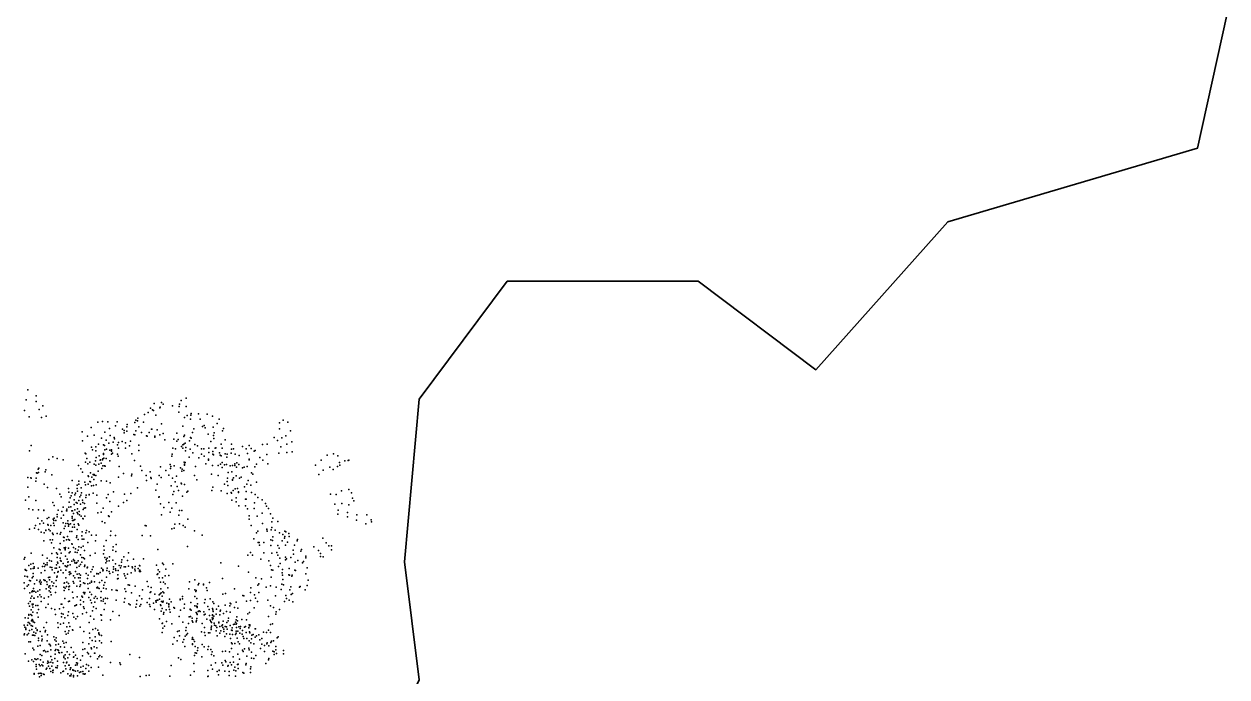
# Model space of a CAD drawing. Header units: millimetres. Extents: x -60275265 to 22802890, y -38578442 to 24337084.
# Drawn here: x 12418122 to 22802890, y -10012804 to -4381392 of the extents above; entities that cross this region are included whole.
import ezdxf

# ---------------------------------------------------------------- set-up
doc = ezdxf.new("R2010")
doc.units = ezdxf.units.MM
doc.header["$MEASUREMENT"] = 0
doc.layers.add('Outline', color=7, linetype='Continuous', true_color=0x000000)
doc.layers.add('particles', color=7, linetype='Continuous', true_color=0x000000)

msp = doc.modelspace()

# ---------------------------------------------------------------- linework, layer by layer
at = {"layer": 'Outline', "color": 3, "lineweight": 35, "true_color": 0x00ff00}
msp.add_lwpolyline([(22802890, -4304960), (22549469, -5451582), (20393676, -6088610), (19252505, -7362737), (18237991, -6598475), (16589645, -6598475), (15828837, -7617580), (15702178, -9019048), (15828837, -10038389), (15321604, -11057718), (14053727, -11312563), (13673211, -10803156), (12785450, -10803156), (12912625, -11822204), (13292918, -13223729), (14307431, -14115719), (14307431, -15644525), (13039331, -15644525), (11771230, -15644525)], dxfattribs=at)
at = {"layer": 'particles', "color": 93, "true_color": 0x67d435}
for p in [(12451622, -7535304), (12436622, -7622304), (12521622, -7636304), (12522622, -7589304), (12579622, -7673304), (13540622, -7653304), (13603622, -7644304), (13618622, -7660304), (13698622, -7674304), (13756622, -7681304), (13759622, -7660304), (13775622, -7629304), (13816622, -7607304), (13817622, -7679304), (12420622, -7715304), (12463622, -7770304), (12549622, -7706304), (12567622, -7776304), (12607622, -7762304), (13399622, -7780304), (13457622, -7750304), (13489622, -7732304), (13509622, -7694304), (13525622, -7708304), (13534622, -7713304), (13556622, -7754304), (13590622, -7690304), (13593622, -7687304), (13754622, -7729304), (13804622, -7775304), (13827622, -7758304), (13855622, -7788304), (13856622, -7754304), (13861622, -7740304), (13924622, -7744304), (13998622, -7745304), (14043622, -7764304), (14101622, -7788304), (12997622, -7862304), (13053622, -7816304), (13095622, -7809304), (13142622, -7811304), (13155622, -7870304), (13208622, -7846304), (13220622, -7813304), (13267622, -7876304), (13281622, -7887304), (13304622, -7856304), (13304622, -7892304), (13309622, -7836304), (13373622, -7818304), (13382622, -7799304), (13382622, -7890304), (13398622, -7803304), (13408622, -7855304), (13449622, -7816304), (13517622, -7875304), (13520622, -7875304), (13567622, -7880304), (13603622, -7830304), (13787622, -7849304), (13882622, -7872304), (13937622, -7790304), (13959622, -7851304), (13973622, -7845304), (13982622, -7864304), (14049622, -7859304), (14086622, -7826304), (14132622, -7889304), (14138622, -7869304), (14623622, -7821304), (14623622, -7872304), (14655622, -7797304), (14695622, -7815304), (14718622, -7889304), (12919622, -7897304), (12923622, -7977304), (12965622, -7937304), (13023622, -7927304), (13086622, -7953304), (13115622, -7902304), (13127622, -7969304), (13160622, -7931304), (13186622, -7988304), (13196622, -7948304), (13199622, -7960304), (13233622, -7991304), (13265622, -7983304), (13283622, -7908304), (13293622, -7992304), (13337622, -7978304), (13364622, -7920304), (13373622, -7924304), (13431622, -7904304), (13475622, -7933304), (13480622, -7936304), (13499622, -7905304), (13546622, -7944304), (13547622, -7935304), (13590622, -7923304), (13618622, -7914304), (13632622, -7968304), (13710622, -7962304), (13737622, -7911304), (13737622, -7979304), (13748622, -7965304), (13797622, -7939304), (13804622, -7926304), (13846622, -7975304), (13853622, -7947304), (13859622, -7954304), (13873622, -7905304), (14006622, -7919304), (14030622, -7983304), (14053622, -7929304), (14057622, -7957304), (14060622, -7907304), (14155622, -7966304), (14577622, -7946304), (14606622, -7973304), (14644622, -7951304), (14677622, -7932304), (14730622, -7986304), (12464622, -8061304), (12479622, -8015304), (12944622, -8081304), (12950622, -8089304), (13001622, -8030304), (13009622, -8053304), (13037622, -8029304), (13037622, -8063304), (13061622, -8004304), (13102622, -8086304), (13103622, -8011304), (13103622, -8094304), (13113622, -8015304), (13116622, -8055304), (13128622, -8047304), (13148622, -7996304), (13158622, -8057304), (13171622, -8054304), (13171622, -8092304), (13172622, -8064304), (13180622, -8081304), (13223622, -8091304), (13225622, -8011304), (13232622, -8038304), (13294622, -8040304), (13329622, -8018304), (13349622, -8087304), (13409622, -8013304), (13409622, -8060304), (13697622, -8090304), (13703622, -8038304), (13724622, -8045304), (13778622, -8025304), (13789622, -8010304), (13789622, -8038304), (13798622, -8006304), (13808622, -7996304), (13811622, -8062304), (13813622, -8033304), (13851622, -8047304), (13874622, -8080304), (13892622, -8008304), (13916622, -8019304), (13949622, -8045304), (13949622, -8090304), (13969622, -8045304), (14012622, -8076304), (14014622, -8038304), (14048622, -8069304), (14048622, -8090304), (14053622, -8096304), (14067622, -8039304), (14072622, -8037304), (14104622, -8079304), (14120622, -8005304), (14127622, -8039304), (14154622, -8087304), (14170622, -8092304), (14205622, -8083304), (14208622, -8006304), (14208622, -8048304), (14226622, -8045304), (14241622, -8091304), (14304622, -8024304), (14335622, -8044304), (14346622, -8085304), (14362622, -8015304), (14379622, -8043304), (14405622, -8065304), (14414622, -8060304), (14476622, -8008304), (14514622, -8095304), (14515622, -8006304), (14618622, -8083304), (14635622, -8028304), (14687622, -8006304), (14687622, -8078304), (14731622, -8072304), (15033622, -8099304), (15089622, -8088304), (12632622, -8137304), (12665622, -8114304), (12704622, -8129304), (12755622, -8139304), (12887622, -8189304), (12948622, -8160304), (12959622, -8128304), (12968622, -8173304), (12984622, -8159304), (13023622, -8176304), (13034622, -8148304), (13037622, -8185304), (13039622, -8120304), (13064622, -8176304), (13067622, -8105304), (13076622, -8143304), (13077622, -8141304), (13083622, -8170304), (13095622, -8140304), (13097622, -8131304), (13099622, -8192304), (13105622, -8125304), (13113622, -8191304), (13118622, -8194304), (13126622, -8129304), (13158622, -8149304), (13229622, -8109304), (13240622, -8196304), (13372622, -8145304), (13423622, -8194304), (13596622, -8199304), (13680622, -8181304), (13684622, -8197304), (13693622, -8109304), (13712622, -8192304), (13800622, -8159304), (13802622, -8178304), (13803622, -8186304), (13808622, -8162304), (13844622, -8116304), (13898622, -8196304), (13925622, -8123304), (13971622, -8109304), (13987622, -8173304), (14009622, -8142304), (14010622, -8133304), (14044622, -8189304), (14094622, -8190304), (14111622, -8101304), (14114622, -8177304), (14119622, -8105304), (14127622, -8164304), (14149622, -8182304), (14164622, -8179304), (14167622, -8118304), (14196622, -8191304), (14218622, -8190304), (14237622, -8189304), (14238622, -8174304), (14254622, -8165304), (14271622, -8181304), (14276622, -8103304), (14345622, -8198304), (14360622, -8141304), (14362622, -8133304), (14410622, -8200304), (14424622, -8177304), (14453622, -8119304), (14480622, -8143304), (14521622, -8173304), (14934622, -8186304), (14983622, -8142304), (15056622, -8203304), (15124622, -8198304), (15127622, -8104304), (15141622, -8163304), (15145622, -8186304), (15188622, -8149304), (15217622, -8147304), (15221622, -8143304), (12451622, -8293304), (12476622, -8294304), (12479622, -8299304), (12523622, -8298304), (12526622, -8253304), (12531622, -8254304), (12540622, -8221304), (12543622, -8248304), (12544622, -8212304), (12601622, -8242304), (12605622, -8227304), (12658622, -8270304), (12909622, -8218304), (12923622, -8247304), (12971622, -8277304), (12974622, -8284304), (12992622, -8252304), (13002622, -8289304), (13014622, -8266304), (13024622, -8266304), (13024622, -8271304), (13037622, -8275304), (13056622, -8239304), (13088622, -8214304), (13234622, -8290304), (13275622, -8258304), (13345622, -8277304), (13349622, -8264304), (13435622, -8231304), (13471622, -8274304), (13505622, -8242304), (13511622, -8292304), (13515622, -8300304), (13585622, -8275304), (13600622, -8291304), (13641622, -8231304), (13666622, -8271304), (13683622, -8215304), (13699622, -8297304), (13734622, -8281304), (13767622, -8210304), (13779622, -8237304), (13783622, -8221304), (13797622, -8231304), (13890622, -8275304), (14035622, -8263304), (14092622, -8274304), (14127622, -8205304), (14175622, -8298304), (14180622, -8249304), (14210622, -8242304), (14226622, -8296304), (14248622, -8279304), (14253622, -8204304), (14278622, -8298304), (14293622, -8288304), (14303622, -8208304), (14317622, -8204304), (14380622, -8251304), (14392622, -8263304), (14963622, -8265304), (14999622, -8230304), (15087622, -8224304), (12450622, -8376304), (12520622, -8323304), (12590622, -8351304), (12621622, -8378304), (12698622, -8386304), (12800622, -8388304), (12834622, -8318304), (12875622, -8357304), (12876622, -8386304), (12879622, -8411304), (12890622, -8323304), (12890622, -8349304), (12911622, -8382304), (12942622, -8333304), (12947622, -8356304), (12970622, -8350304), (12984622, -8328304), (12992622, -8330304), (13001622, -8365304), (13017622, -8361304), (13020622, -8310304), (13039622, -8356304), (13082622, -8321304), (13130622, -8323304), (13160622, -8337304), (13396622, -8382304), (13474622, -8319304), (13556622, -8402304), (13568622, -8350304), (13688622, -8365304), (13722622, -8329304), (13740622, -8371304), (13752622, -8403304), (13773622, -8340304), (13778622, -8347304), (13802622, -8352304), (13830622, -8409304), (13908622, -8313304), (14039622, -8405304), (14048622, -8375304), (14119622, -8406304), (14148622, -8351304), (14171622, -8328304), (14176622, -8360304), (14217622, -8310304), (14218622, -8316304), (14222622, -8404304), (14240622, -8391304), (14261622, -8387304), (14322622, -8372304), (14340622, -8349304), (14351622, -8318304), (14376622, -8359304), (14424622, -8332304), (15159622, -8406304), (15222622, -8397304), (12429622, -8487304), (12459622, -8459304), (12518622, -8492304), (12665622, -8508304), (12726622, -8435304), (12737622, -8458304), (12804622, -8419304), (12808622, -8506304), (12816622, -8467304), (12824622, -8451304), (12834622, -8424304), (12849622, -8485304), (12855622, -8441304), (12863622, -8427304), (12867622, -8508304), (12876622, -8515304), (12889622, -8492304), (12900622, -8460304), (12909622, -8446304), (12912622, -8425304), (12922622, -8489304), (12925622, -8508304), (12952622, -8465304), (12953622, -8445304), (12979622, -8438304), (12980622, -8443304), (13014622, -8428304), (13047622, -8446304), (13047622, -8515304), (13129622, -8467304), (13144622, -8439304), (13159622, -8499304), (13189622, -8416304), (13275622, -8509304), (13286622, -8435304), (13304622, -8490304), (13340622, -8429304), (13581622, -8462304), (13583622, -8458304), (13666622, -8509304), (13702622, -8440304), (13711622, -8413304), (13732622, -8512304), (13786622, -8453304), (13824622, -8420304), (14170622, -8431304), (14205622, -8421304), (14207622, -8427304), (14211622, -8489304), (14249622, -8503304), (14250622, -8467304), (14268622, -8421304), (14270622, -8415304), (14330622, -8479304), (14336622, -8412304), (14336622, -8478304), (14380622, -8422304), (14406622, -8511304), (14412622, -8439304), (14436622, -8464304), (14473622, -8485304), (15062622, -8436304), (15112622, -8439304), (15244622, -8425304), (15253622, -8470304), (15265622, -8493304), (12458622, -8562304), (12493622, -8571304), (12543622, -8570304), (12587622, -8573304), (12588622, -8578304), (12676622, -8533304), (12702622, -8611304), (12712622, -8575304), (12745622, -8586304), (12755622, -8547304), (12758622, -8616304), (12784622, -8581304), (12787622, -8579304), (12788622, -8566304), (12804622, -8548304), (12820622, -8546304), (12831622, -8581304), (12837622, -8581304), (12845622, -8604304), (12850622, -8526304), (12857622, -8571304), (12876622, -8594304), (12880622, -8564304), (12882622, -8606304), (12892622, -8587304), (12897622, -8614304), (12906622, -8521304), (12929622, -8567304), (12935622, -8558304), (12940622, -8516304), (12947622, -8553304), (13053622, -8598304), (13082622, -8590304), (13100622, -8556304), (13173622, -8589304), (13233622, -8539304), (13594622, -8520304), (13604622, -8614304), (13624622, -8552304), (13680622, -8592304), (13694622, -8556304), (13755622, -8617304), (13760622, -8576304), (13779622, -8577304), (14272622, -8536304), (14328622, -8536304), (14347622, -8562304), (14405622, -8560304), (14474622, -8600304), (14501622, -8517304), (14511622, -8539304), (14527622, -8560304), (14545622, -8606304), (15101622, -8523304), (15127622, -8610304), (15129622, -8574304), (15161622, -8516304), (15210622, -8594304), (15220622, -8529304), (15291622, -8613304), (15376622, -8615304), (12515622, -8705304), (12537622, -8642304), (12555622, -8691304), (12570622, -8666304), (12584622, -8686304), (12616622, -8645304), (12624622, -8698304), (12627622, -8703304), (12630622, -8636304), (12650622, -8706304), (12669622, -8653304), (12671622, -8686304), (12674622, -8662304), (12677622, -8644304), (12677622, -8705304), (12691622, -8664304), (12703622, -8633304), (12739622, -8644304), (12755622, -8683304), (12772622, -8712304), (12778622, -8690304), (12796622, -8665304), (12796622, -8689304), (12802622, -8713304), (12803622, -8697304), (12818622, -8691304), (12832622, -8644304), (12834622, -8630304), (12836622, -8664304), (12836622, -8720304), (12841622, -8664304), (12846622, -8661304), (12850622, -8699304), (12852622, -8721304), (12857622, -8656304), (12884622, -8691304), (12891622, -8704304), (12910622, -8625304), (12925622, -8645304), (12927622, -8650304), (12942622, -8627304), (13091622, -8672304), (13114622, -8683304), (13147622, -8623304), (13151622, -8628304), (13464622, -8707304), (13471622, -8708304), (13719622, -8695304), (13759622, -8693304), (13792622, -8706304), (13807622, -8722304), (13832622, -8652304), (14360622, -8652304), (14361622, -8623304), (14377622, -8706304), (14431622, -8625304), (14476622, -8690304), (14558622, -8674304), (14564622, -8642304), (14607622, -8673304), (15209622, -8632304), (15288622, -8661304), (15367622, -8693304), (15414622, -8657304), (15417622, -8674304), (12464622, -8738304), (12509622, -8730304), (12541622, -8740304), (12564622, -8765304), (12590622, -8771304), (12606622, -8747304), (12606622, -8749304), (12632622, -8740304), (12644622, -8752304), (12662622, -8773304), (12669622, -8784304), (12704622, -8776304), (12729622, -8782304), (12735622, -8768304), (12757622, -8807304), (12763622, -8809304), (12765622, -8732304), (12792622, -8801304), (12814622, -8757304), (12830622, -8759304), (12870622, -8811304), (12874622, -8796304), (12877622, -8741304), (12915622, -8796304), (12918622, -8823304), (12919622, -8760304), (12934622, -8824304), (12952622, -8771304), (12956622, -8749304), (12979622, -8762304), (13000622, -8789304), (13040622, -8790304), (13163622, -8793304), (13166622, -8756304), (13206622, -8792304), (13437622, -8792304), (13508622, -8796304), (13693622, -8736304), (13713622, -8730304), (13888622, -8751304), (13956622, -8789304), (14400622, -8820304), (14424622, -8770304), (14435622, -8754304), (14513622, -8739304), (14513622, -8742304), (14516622, -8754304), (14552622, -8744304), (14557622, -8725304), (14565622, -8805304), (14584622, -8748304), (14623622, -8769304), (14652622, -8785304), (14667622, -8815304), (14669622, -8755304), (14670622, -8802304), (14677622, -8760304), (14703622, -8776304), (14707622, -8802304), (14998622, -8815304), (12588622, -8838304), (12642622, -8830304), (12655622, -8857304), (12663622, -8830304), (12674622, -8899304), (12721622, -8911304), (12728622, -8861304), (12728622, -8916304), (12762622, -8838304), (12763622, -8899304), (12771622, -8907304), (12773622, -8917304), (12776622, -8895304), (12784622, -8831304), (12802622, -8827304), (12802622, -8901304), (12811622, -8832304), (12830622, -8864304), (12833622, -8868304), (12845622, -8896304), (12862622, -8908304), (12884622, -8827304), (12884622, -8920304), (12889622, -8890304), (12910622, -8897304), (12927622, -8886304), (12939622, -8921304), (12967622, -8853304), (13034622, -8838304), (13107622, -8884304), (13108622, -8919304), (13125622, -8837304), (13183622, -8920304), (13188622, -8890304), (13212622, -8869304), (13571622, -8913304), (13828622, -8888304), (14438622, -8853304), (14447622, -8854304), (14450622, -8877304), (14487622, -8852304), (14547622, -8830304), (14547622, -8878304), (14561622, -8837304), (14608622, -8878304), (14621622, -8902304), (14645622, -8838304), (14675622, -8875304), (14693622, -8851304), (14741622, -8920304), (14751622, -8876304), (14775622, -8838304), (14778622, -8827304), (14806622, -8928304), (14813622, -8912304), (14919622, -8889304), (14960622, -8921304), (15025622, -8857304), (15048622, -8881304), (15072622, -8882304), (15072622, -8915304), (12419622, -8997304), (12425622, -8983304), (12480622, -8944304), (12495622, -9034304), (12578622, -8961304), (12588622, -9033304), (12616622, -9028304), (12618622, -8988304), (12638622, -9007304), (12653622, -9013304), (12657622, -8947304), (12698622, -8943304), (12703622, -8983304), (12706622, -8955304), (12706622, -9022304), (12708622, -9032304), (12728622, -8989304), (12731622, -9008304), (12738622, -8944304), (12739622, -9013304), (12775622, -8972304), (12789622, -8998304), (12796622, -9022304), (12799622, -9021304), (12806622, -8941304), (12817622, -8934304), (12830622, -9013304), (12843622, -9000304), (12849622, -9010304), (12854622, -9012304), (12857622, -9028304), (12858622, -8936304), (12866622, -9030304), (12873622, -9025304), (12875622, -8940304), (12885622, -9012304), (12906622, -8960304), (12915622, -8981304), (12915622, -9024304), (12931622, -8986304), (12939622, -8994304), (12987622, -8965304), (13032622, -8946304), (13103622, -8952304), (13116622, -8982304), (13124622, -9028304), (13126622, -8999304), (13132622, -9015304), (13134622, -8987304), (13153622, -9012304), (13156622, -8977304), (13185622, -9004304), (13211622, -8932304), (13258622, -9023304), (13262622, -9003304), (13278622, -8976304), (13311622, -9007304), (13319622, -8941304), (13362622, -8998304), (13448622, -8994304), (13612622, -9032304), (14115622, -9028304), (14350622, -8961304), (14373622, -8940304), (14389622, -8962304), (14462622, -8996304), (14488622, -8942304), (14531622, -9010304), (14557622, -8946304), (14601622, -8939304), (14609622, -8962304), (14626622, -8989304), (14629622, -9034304), (14674622, -8979304), (14675622, -9003304), (14683622, -8994304), (14722622, -8983304), (14744622, -8955304), (14757622, -9023304), (14781622, -9007304), (14820622, -9029304), (14829622, -9018304), (14849622, -8986304), (14850622, -8972304), (14976622, -8974304), (14977622, -8947304), (15001622, -8977304), (12427622, -9086304), (12430622, -9093304), (12438622, -9094304), (12460622, -9051304), (12476622, -9080304), (12477622, -9040304), (12495622, -9120304), (12496622, -9078304), (12504622, -9062304), (12504622, -9073304), (12539622, -9074304), (12564622, -9116304), (12577622, -9060304), (12595622, -9059304), (12597622, -9094304), (12603622, -9047304), (12616622, -9046304), (12642622, -9065304), (12657622, -9069304), (12661622, -9089304), (12681622, -9115304), (12686622, -9074304), (12698622, -9075304), (12699622, -9045304), (12710622, -9108304), (12711622, -9103304), (12723622, -9065304), (12735622, -9093304), (12756622, -9035304), (12756622, -9116304), (12771622, -9054304), (12779622, -9092304), (12780622, -9059304), (12786622, -9063304), (12796622, -9050304), (12807622, -9108304), (12811622, -9130304), (12812622, -9106304), (12817622, -9046304), (12818622, -9119304), (12822622, -9119304), (12862622, -9104304), (12873622, -9070304), (12876622, -9125304), (12893622, -9056304), (12894622, -9123304), (12906622, -9042304), (12906622, -9135304), (12938622, -9060304), (12941622, -9048304), (12955622, -9121304), (12961622, -9072304), (12964622, -9067304), (12970622, -9135304), (12995622, -9107304), (13005622, -9086304), (13015622, -9063304), (13045622, -9121304), (13046622, -9123304), (13060622, -9122304), (13075622, -9111304), (13087622, -9073304), (13098622, -9096304), (13099622, -9085304), (13100622, -9091304), (13133622, -9095304), (13135622, -9075304), (13153622, -9104304), (13158622, -9119304), (13184622, -9110304), (13191622, -9064304), (13191622, -9083304), (13206622, -9080304), (13208622, -9036304), (13211622, -9095304), (13228622, -9132304), (13230622, -9094304), (13239622, -9052304), (13249622, -9071304), (13255622, -9054304), (13281622, -9124304), (13282622, -9064304), (13292622, -9062304), (13310622, -9125304), (13319622, -9057304), (13341622, -9115304), (13350622, -9063304), (13354622, -9071304), (13373622, -9083304), (13377622, -9060304), (13378622, -9097304), (13403622, -9077304), (13414622, -9050304), (13414622, -9092304), (13414622, -9102304), (13416622, -9092304), (13418622, -9054304), (13424622, -9103304), (13560622, -9049304), (13568622, -9128304), (13573622, -9124304), (13574622, -9088304), (13587622, -9105304), (13622622, -9043304), (13642622, -9083304), (13668622, -9138304), (13702622, -9036304), (14268622, -9058304), (14355622, -9109304), (14546622, -9051304), (14553622, -9089304), (14566622, -9092304), (14614622, -9061304), (14645622, -9114304), (14648622, -9135304), (14649622, -9086304), (14703622, -9133304), (14705622, -9077304), (14710622, -9135304), (14732622, -9134304), (14756622, -9093304), (14762622, -9095304), (14849622, -9124304), (14863622, -9071304), (12419622, -9200304), (12424622, -9142304), (12424622, -9144304), (12444622, -9230304), (12445622, -9147304), (12446622, -9148304), (12456622, -9219304), (12465622, -9180304), (12473622, -9183304), (12488622, -9159304), (12495622, -9147304), (12509622, -9209304), (12527622, -9179304), (12551622, -9192304), (12556622, -9178304), (12559622, -9210304), (12562622, -9211304), (12565622, -9194304), (12589622, -9175304), (12596622, -9180304), (12601622, -9180304), (12614622, -9192304), (12618622, -9216304), (12628622, -9156304), (12630622, -9237304), (12634622, -9230304), (12636622, -9176304), (12639622, -9151304), (12639622, -9228304), (12658622, -9191304), (12665622, -9227304), (12675622, -9203304), (12694622, -9232304), (12695622, -9182304), (12701622, -9153304), (12703622, -9143304), (12761622, -9238304), (12765622, -9203304), (12767622, -9201304), (12779622, -9158304), (12783622, -9232304), (12786622, -9195304), (12801622, -9208304), (12805622, -9234304), (12810622, -9231304), (12841622, -9190304), (12844622, -9141304), (12848622, -9205304), (12856622, -9157304), (12872622, -9229304), (12887622, -9157304), (12899622, -9232304), (12902622, -9159304), (12903622, -9186304), (12905622, -9218304), (12932622, -9202304), (12942622, -9207304), (12966622, -9164304), (12967622, -9209304), (12985622, -9203304), (12999622, -9195304), (13000622, -9186304), (13022622, -9143304), (13027622, -9192304), (13052622, -9237304), (13068622, -9199304), (13088622, -9180304), (13106622, -9221304), (13114622, -9197304), (13128622, -9151304), (13225622, -9167304), (13230622, -9163304), (13287622, -9140304), (13296622, -9162304), (13315622, -9219304), (13328622, -9222304), (13378622, -9229304), (13479622, -9190304), (13490622, -9232304), (13516622, -9242304), (13585622, -9157304), (13595622, -9194304), (13613622, -9158304), (13622622, -9195304), (13635622, -9209304), (13636622, -9140304), (13847622, -9191304), (13892622, -9174304), (13921622, -9217304), (13927622, -9207304), (13966622, -9211304), (13968622, -9217304), (14018622, -9198304), (14130622, -9164304), (14418622, -9158304), (14436622, -9222304), (14443622, -9210304), (14466622, -9165304), (14509622, -9238304), (14546622, -9227304), (14551622, -9152304), (14595622, -9238304), (14644622, -9213304), (14652622, -9172304), (14657622, -9217304), (14721622, -9234304), (14729622, -9143304), (14796622, -9238304), (14800622, -9232304), (14862622, -9225304), (14869622, -9177304), (12422622, -9250304), (12468622, -9287304), (12477622, -9332304), (12484622, -9316304), (12486622, -9278304), (12489622, -9269304), (12494622, -9276304), (12500622, -9249304), (12503622, -9332304), (12504622, -9272304), (12505622, -9334304), (12520622, -9282304), (12535622, -9273304), (12535622, -9322304), (12553622, -9261304), (12554622, -9303304), (12566622, -9322304), (12591622, -9334304), (12609622, -9253304), (12628622, -9321304), (12634622, -9271304), (12646622, -9250304), (12646622, -9281304), (12651622, -9303304), (12688622, -9284304), (12763622, -9268304), (12770622, -9336304), (12771622, -9248304), (12804622, -9259304), (12836622, -9280304), (12842622, -9331304), (12875622, -9321304), (12917622, -9315304), (12923622, -9324304), (12932622, -9283304), (12939622, -9297304), (12943622, -9285304), (12972622, -9250304), (12978622, -9327304), (12984622, -9281304), (13000622, -9302304), (13023622, -9332304), (13034622, -9318304), (13045622, -9243304), (13049622, -9335304), (13053622, -9245304), (13067622, -9250304), (13081622, -9327304), (13083622, -9277304), (13103622, -9248304), (13104622, -9341304), (13121622, -9334304), (13127622, -9252304), (13137622, -9335304), (13176622, -9260304), (13213622, -9265304), (13222622, -9268304), (13288622, -9252304), (13288622, -9335304), (13295622, -9277304), (13346622, -9288304), (13413622, -9314304), (13435622, -9340304), (13439622, -9261304), (13501622, -9335304), (13506622, -9283304), (13512622, -9278304), (13546622, -9300304), (13584622, -9303304), (13587622, -9343304), (13592622, -9297304), (13597622, -9254304), (13600622, -9287304), (13610622, -9317304), (13615622, -9278304), (13625622, -9288304), (13658622, -9244304), (13672622, -9343304), (13766622, -9343304), (13784622, -9339304), (13786622, -9319304), (13839622, -9254304), (13891622, -9262304), (13892622, -9319304), (13900622, -9277304), (13903622, -9268304), (13909622, -9336304), (13980622, -9345304), (13992622, -9243304), (13997622, -9266304), (14023622, -9338304), (14133622, -9300304), (14157622, -9292304), (14235622, -9254304), (14306622, -9310304), (14316622, -9313304), (14371622, -9285304), (14374622, -9245304), (14407622, -9303304), (14416622, -9333304), (14445622, -9285304), (14589622, -9313304), (14638622, -9259304), (14678622, -9311304), (14682622, -9336304), (14711622, -9262304), (14723622, -9301304), (14736622, -9294304), (14843622, -9260304), (12457622, -9380304), (12465622, -9401304), (12469622, -9363304), (12479622, -9434304), (12487622, -9386304), (12490622, -9390304), (12494622, -9412304), (12495622, -9386304), (12519622, -9396304), (12537622, -9395304), (12541622, -9430304), (12566622, -9362304), (12605622, -9413304), (12627622, -9385304), (12654622, -9423304), (12683622, -9432304), (12723622, -9425304), (12738622, -9385304), (12743622, -9384304), (12758622, -9415304), (12801622, -9361304), (12811622, -9360304), (12857622, -9398304), (12868622, -9394304), (12871622, -9390304), (12905622, -9351304), (12906622, -9388304), (12930622, -9407304), (12931622, -9366304), (12937622, -9422304), (12990622, -9349304), (13001622, -9372304), (13008622, -9443304), (13018622, -9409304), (13029622, -9367304), (13040622, -9423304), (13083622, -9357304), (13101622, -9360304), (13109622, -9430304), (13119622, -9380304), (13183622, -9448304), (13212622, -9349304), (13281622, -9369304), (13323622, -9383304), (13335622, -9392304), (13382622, -9412304), (13387622, -9386304), (13392622, -9352304), (13416622, -9402304), (13426622, -9388304), (13481622, -9370304), (13501622, -9389304), (13506622, -9404304), (13536622, -9376304), (13544622, -9430304), (13555622, -9356304), (13558622, -9368304), (13566622, -9349304), (13569622, -9351304), (13571622, -9349304), (13595622, -9390304), (13597622, -9395304), (13602622, -9444304), (13603622, -9363304), (13610622, -9423304), (13616622, -9369304), (13618622, -9358304), (13643622, -9433304), (13651622, -9376304), (13666622, -9381304), (13666622, -9407304), (13667622, -9390304), (13673622, -9430304), (13687622, -9366304), (13688622, -9364304), (13711622, -9413304), (13715622, -9418304), (13764622, -9347304), (13767622, -9437304), (13799622, -9419304), (13804622, -9386304), (13851622, -9427304), (13852622, -9430304), (13856622, -9371304), (13860622, -9437304), (13893622, -9398304), (13905622, -9402304), (13911622, -9405304), (13911622, -9415304), (13912622, -9405304), (13916622, -9383304), (13921622, -9448304), (13930622, -9442304), (13938622, -9447304), (13976622, -9373304), (14005622, -9406304), (14016622, -9431304), (14043622, -9422304), (14046622, -9435304), (14048622, -9366304), (14049622, -9448304), (14055622, -9379304), (14080622, -9428304), (14096622, -9402304), (14111622, -9444304), (14112622, -9438304), (14153622, -9394304), (14164622, -9449304), (14195622, -9399304), (14198622, -9375304), (14202622, -9383304), (14234622, -9415304), (14249622, -9368304), (14264622, -9420304), (14339622, -9358304), (14372622, -9352304), (14404622, -9416304), (14432622, -9362304), (14521622, -9349304), (14546622, -9400304), (14571622, -9415304), (14623622, -9430304), (14667622, -9362304), (14706622, -9350304), (14739622, -9364304), (12427622, -9503304), (12452622, -9544304), (12454622, -9505304), (12459622, -9474304), (12460622, -9481304), (12460622, -9542304), (12477622, -9473304), (12483622, -9530304), (12484622, -9484304), (12488622, -9518304), (12490622, -9519304), (12492622, -9453304), (12493622, -9530304), (12495622, -9536304), (12509622, -9543304), (12531622, -9460304), (12540622, -9498304), (12611622, -9543304), (12688622, -9473304), (12708622, -9546304), (12741622, -9466304), (12742622, -9493304), (12755622, -9472304), (12758622, -9550304), (12769622, -9504304), (12794622, -9483304), (12802622, -9452304), (12805622, -9547304), (12840622, -9464304), (12846622, -9496304), (12865622, -9512304), (12880622, -9492304), (12922622, -9467304), (12956622, -9457304), (12979622, -9543304), (12992622, -9487304), (13021622, -9515304), (13081622, -9478304), (13086622, -9481304), (13086622, -9524304), (13165622, -9519304), (13239622, -9484304), (13588622, -9511304), (13609622, -9551304), (13612622, -9550304), (13622622, -9470304), (13624622, -9457304), (13646622, -9534304), (13678622, -9455304), (13756622, -9492304), (13788622, -9539304), (13838622, -9553304), (13844622, -9494304), (13855622, -9490304), (13870622, -9507304), (13870622, -9530304), (13875622, -9541304), (13902622, -9457304), (13903622, -9538304), (13905622, -9526304), (13908622, -9464304), (13908622, -9509304), (13911622, -9473304), (13956622, -9551304), (13969622, -9450304), (13973622, -9477304), (13981622, -9472304), (13996622, -9513304), (14018622, -9484304), (14025622, -9524304), (14030622, -9535304), (14035622, -9542304), (14041622, -9502304), (14043622, -9476304), (14043622, -9483304), (14044622, -9518304), (14049622, -9505304), (14055622, -9488304), (14059622, -9548304), (14076622, -9470304), (14098622, -9540304), (14100622, -9545304), (14109622, -9476304), (14137622, -9531304), (14140622, -9466304), (14167622, -9543304), (14179622, -9528304), (14183622, -9505304), (14196622, -9455304), (14243622, -9541304), (14249622, -9520304), (14252622, -9552304), (14255622, -9493304), (14261622, -9529304), (14297622, -9518304), (14338622, -9520304), (14348622, -9467304), (14364622, -9457304), (14527622, -9492304), (14592622, -9470304), (14594622, -9451304), (12418622, -9567304), (12418622, -9649304), (12422622, -9641304), (12423622, -9583304), (12432622, -9592304), (12434622, -9604304), (12445622, -9649304), (12448622, -9567304), (12457622, -9638304), (12464622, -9611304), (12467622, -9554304), (12479622, -9568304), (12485622, -9604304), (12489622, -9575304), (12489622, -9651304), (12500622, -9652304), (12502622, -9626304), (12511622, -9655304), (12518622, -9592304), (12518622, -9636304), (12530622, -9607304), (12530622, -9613304), (12556622, -9621304), (12588622, -9585304), (12601622, -9625304), (12602622, -9611304), (12620622, -9650304), (12711622, -9585304), (12732622, -9556304), (12771622, -9620304), (12781622, -9645304), (12787622, -9580304), (12797622, -9635304), (12805622, -9614304), (12814622, -9577304), (12835622, -9605304), (12838622, -9610304), (12901622, -9582304), (12934622, -9621304), (12983622, -9635304), (13011622, -9604304), (13035622, -9594304), (13055622, -9609304), (13062622, -9633304), (13064622, -9642304), (13069622, -9649304), (13087622, -9656304), (13610622, -9628304), (13617622, -9591304), (13630622, -9576304), (13692622, -9555304), (13741622, -9620304), (13756622, -9616304), (13760622, -9657304), (13814622, -9613304), (13818622, -9585304), (13819622, -9650304), (13829622, -9639304), (13950622, -9623304), (13974622, -9630304), (13975622, -9586304), (13982622, -9656304), (14010622, -9632304), (14020622, -9632304), (14032622, -9588304), (14034622, -9604304), (14036622, -9576304), (14061622, -9566304), (14074622, -9573304), (14076622, -9616304), (14082622, -9585304), (14108622, -9635304), (14109622, -9578304), (14115622, -9615304), (14126622, -9573304), (14130622, -9562304), (14133622, -9587304), (14142622, -9602304), (14142622, -9620304), (14153622, -9578304), (14164622, -9579304), (14166622, -9642304), (14170622, -9600304), (14195622, -9643304), (14198622, -9568304), (14207622, -9610304), (14211622, -9610304), (14213622, -9613304), (14215622, -9588304), (14218622, -9646304), (14225622, -9560304), (14235622, -9556304), (14244622, -9647304), (14248622, -9557304), (14249622, -9617304), (14250622, -9636304), (14253622, -9585304), (14264622, -9619304), (14271622, -9580304), (14281622, -9636304), (14282622, -9594304), (14285622, -9578304), (14300622, -9644304), (14302622, -9612304), (14320622, -9582304), (14328622, -9577304), (14336622, -9630304), (14357622, -9589304), (14359622, -9585304), (14360622, -9563304), (14365622, -9625304), (14366622, -9633304), (14368622, -9562304), (14368622, -9573304), (14385622, -9653304), (14396622, -9647304), (14414622, -9598304), (14415622, -9598304), (14424622, -9657304), (14443622, -9650304), (14484622, -9626304), (14510622, -9630304), (14527622, -9608304), (14545622, -9629304), (14546622, -9559304), (14562622, -9555304), (12459622, -9710304), (12472622, -9709304), (12536622, -9746304), (12542622, -9679304), (12543622, -9699304), (12558622, -9741304), (12570622, -9662304), (12570622, -9700304), (12574622, -9688304), (12618622, -9701304), (12635622, -9730304), (12640622, -9734304), (12646622, -9744304), (12675622, -9668304), (12682622, -9694304), (12691622, -9736304), (12694622, -9705304), (12696622, -9675304), (12716622, -9731304), (12731622, -9754304), (12753622, -9704304), (12762622, -9721304), (12766622, -9755304), (12781622, -9715304), (12825622, -9760304), (12925622, -9715304), (12978622, -9726304), (12986622, -9675304), (12998622, -9761304), (13006622, -9699304), (13022622, -9752304), (13030622, -9668304), (13035622, -9705304), (13047622, -9761304), (13069622, -9702304), (13087622, -9718304), (13170622, -9708304), (13701622, -9729304), (13712622, -9672304), (13740622, -9701304), (13787622, -9714304), (13796622, -9689304), (13806622, -9751304), (13807622, -9662304), (13870622, -9687304), (13871622, -9726304), (13873622, -9672304), (13873622, -9733304), (13881622, -9689304), (13889622, -9707304), (13894622, -9751304), (13954622, -9732304), (13973622, -9753304), (14010622, -9750304), (14086622, -9659304), (14151622, -9664304), (14201622, -9682304), (14207622, -9719304), (14213622, -9728304), (14238622, -9723304), (14257622, -9678304), (14265622, -9710304), (14277622, -9727304), (14310622, -9663304), (14316622, -9681304), (14340622, -9682304), (14360622, -9700304), (14375622, -9719304), (14380622, -9683304), (14401622, -9726304), (14414622, -9671304), (14453622, -9694304), (14469622, -9731304), (14471622, -9682304), (14492622, -9742304), (14512622, -9726304), (14515622, -9719304), (14532622, -9745304), (14549622, -9717304), (14555622, -9703304), (14572622, -9700304), (14591622, -9751304), (14602622, -9674304), (14612622, -9668304), (12427622, -9812304), (12485622, -9865304), (12493622, -9765304), (12502622, -9779304), (12511622, -9857304), (12522622, -9862304), (12535622, -9857304), (12557622, -9819304), (12559622, -9864304), (12571622, -9827304), (12584622, -9788304), (12594622, -9784304), (12606622, -9797304), (12622622, -9792304), (12649622, -9778304), (12650622, -9837304), (12683622, -9855304), (12686622, -9786304), (12687622, -9817304), (12693622, -9775304), (12709622, -9779304), (12714622, -9784304), (12718622, -9802304), (12723622, -9804304), (12744622, -9803304), (12760622, -9834304), (12761622, -9846304), (12771622, -9823304), (12772622, -9857304), (12789622, -9796304), (12795622, -9847304), (12811622, -9819304), (12844622, -9800304), (12844622, -9842304), (12847622, -9840304), (12863622, -9826304), (12876622, -9855304), (12921622, -9832304), (12926622, -9775304), (12942622, -9769304), (12965622, -9801304), (12973622, -9814304), (12990622, -9837304), (13001622, -9770304), (13027622, -9808304), (13029622, -9808304), (13051622, -9857304), (13062622, -9838304), (13071622, -9829304), (13090622, -9840304), (13332622, -9819304), (13413622, -9845304), (13751622, -9847304), (13771622, -9861304), (13889622, -9829304), (13894622, -9805304), (13905622, -9809304), (13915622, -9785304), (13919622, -9763304), (13953622, -9840304), (14004622, -9776304), (14005622, -9777304), (14031622, -9776304), (14036622, -9819304), (14042622, -9796304), (14057622, -9832304), (14130622, -9793304), (14156622, -9789304), (14191622, -9797304), (14209622, -9768304), (14223622, -9838304), (14264622, -9816304), (14277622, -9860304), (14304622, -9781304), (14309622, -9794304), (14320622, -9770304), (14340622, -9834304), (14359622, -9764304), (14360622, -9778304), (14361622, -9780304), (14380622, -9852304), (14381622, -9798304), (14401622, -9854304), (14418622, -9828304), (14459622, -9768304), (14493622, -9793304), (14532622, -9854304), (14566622, -9791304), (14577622, -9795304), (14577622, -9818304), (14591622, -9778304), (14598622, -9811304), (14656622, -9784304), (14657622, -9814304), (12457622, -9878304), (12498622, -9880304), (12522622, -9906304), (12522622, -9922304), (12524622, -9946304), (12547622, -9905304), (12558622, -9917304), (12572622, -9908304), (12580622, -9917304), (12582622, -9885304), (12608622, -9945304), (12613622, -9936304), (12619622, -9894304), (12624622, -9877304), (12628622, -9920304), (12631622, -9888304), (12639622, -9941304), (12649622, -9884304), (12649622, -9967304), (12658622, -9866304), (12658622, -9919304), (12666622, -9891304), (12667622, -9956304), (12670622, -9953304), (12692622, -9930304), (12703622, -9934304), (12705622, -9916304), (12706622, -9877304), (12753622, -9966304), (12759622, -9889304), (12759622, -9962304), (12771622, -9918304), (12779622, -9943304), (12784622, -9892304), (12788622, -9884304), (12803622, -9910304), (12807622, -9912304), (12817622, -9949304), (12819622, -9935304), (12820622, -9934304), (12838622, -9952304), (12839622, -9955304), (12848622, -9958304), (12861622, -9910304), (12862622, -9962304), (12870622, -9891304), (12875622, -9909304), (12878622, -9895304), (12882622, -9961304), (12906622, -9869304), (12908622, -9928304), (12908622, -9969304), (12925622, -9965304), (12928622, -9921304), (12951622, -9940304), (12957622, -9905304), (12974622, -9915304), (12977622, -9963304), (12997622, -9930304), (13059622, -9929304), (13164622, -9887304), (13243622, -9892304), (13251622, -9905304), (13687622, -9913304), (13882622, -9897304), (13887622, -9966304), (14005622, -9958304), (14032622, -9912304), (14044622, -9945304), (14071622, -9890304), (14086622, -9966304), (14103622, -9953304), (14103622, -9957304), (14124622, -9890304), (14134622, -9911304), (14151622, -9962304), (14154622, -9872304), (14159622, -9881304), (14177622, -9921304), (14179622, -9915304), (14188622, -9966304), (14196622, -9889304), (14209622, -9907304), (14225622, -9885304), (14229622, -9955304), (14237622, -9927304), (14246622, -9959304), (14259622, -9904304), (14263622, -9906304), (14266622, -9940304), (14267622, -9903304), (14332622, -9907304), (14336622, -9896304), (14372622, -9944304), (14376622, -9926304), (14506622, -9898304), (14528622, -9866304), (12505622, -9982304), (12506622, -9990304), (12541622, -9982304), (12550622, -10012304), (12557622, -9980304), (12564622, -10000304), (12568622, -9983304), (12584622, -9989304), (12592622, -9993304), (12665622, -9973304), (12734622, -9977304), (12796622, -9986304), (12812622, -10004304), (12821622, -10004304), (12824622, -9990304), (12843622, -10001304), (12845622, -10012304), (12878622, -10004304), (12897622, -9974304), (12928622, -9987304), (12939622, -9988304), (12944622, -9986304), (13098622, -9996304), (13420622, -10009304), (13472622, -9999304), (13497622, -9996304), (13675622, -10005304), (13853622, -9996304), (14005622, -10008304), (14007622, -10005304), (14097622, -9995304), (14188622, -9999304), (14244622, -10007304), (14306622, -9973304), (14315622, -9980304), (14373622, -9975304)]:
    msp.add_point(p, dxfattribs=at)

doc.saveas('drawing.dxf')
